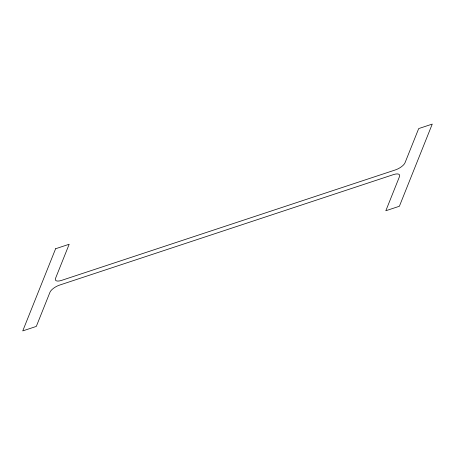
<?xml version="1.0" encoding="UTF-8"?>
<svg xmlns="http://www.w3.org/2000/svg" width="455" height="455" viewBox="0 0 455 455"><rect width="100%" height="100%" fill="white"/><g stroke="black" fill="none" stroke-linecap="round" stroke-linejoin="round"><path stroke-width="0.68" d="M55.612 248.743L22.75 330.904L36.309 326.417L49.976 292.247A8.952 3.469 -28.6 0 1 59.628 285.08L393.507 174.589A8.952 3.469 -28.6 0 1 399.496 176.574L385.829 210.745L399.388 206.257L432.25 124.096L418.691 128.583L405.024 162.754A8.952 3.469 -28.6 0 1 395.372 169.92L61.493 280.411A8.952 3.469 -28.6 0 1 55.504 278.426L69.171 244.255L55.612 248.743"/></g></svg>
